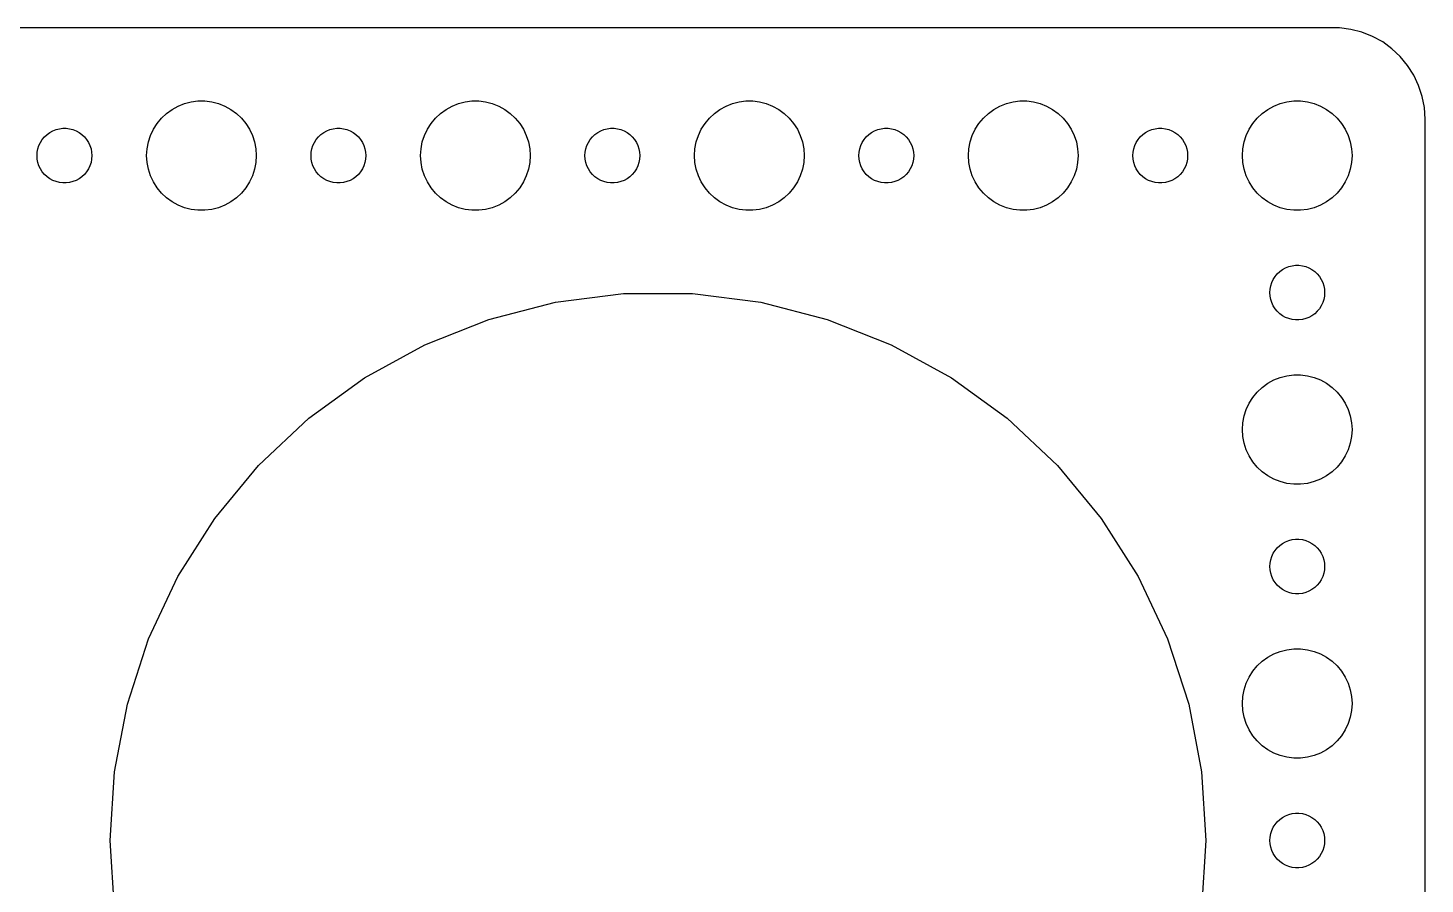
# Model space of a CAD drawing. Header units: metres. Extents: x -74 to 74, y -44 to 44.
# Drawn here: x -2 to 74.5, y -2.4 to 44.5 of the extents above; entities that cross this region are included whole.
import ezdxf

# ---------------------------------------------------------------- set-up
doc = ezdxf.new("R2010")
doc.units = ezdxf.units.M

msp = doc.modelspace()

# ---------------------------------------------------------------- linework, layer by layer
for p, q in [((69.8139, 44.4901), (-69.8139, 44.4901)), ((70.4369, 44.4114), (69.8139, 44.4901)), ((71.0451, 44.2553), (70.4369, 44.4114)), ((71.6289, 44.0241), (71.0451, 44.2553)), ((72.1791, 43.7216), (71.6289, 44.0241)), ((72.6871, 43.3526), (72.1791, 43.7216)), ((73.1448, 42.9227), (72.6871, 43.3526)), ((73.5451, 42.4389), (73.1448, 42.9227)), ((73.8815, 41.9088), (73.5451, 42.4389)), ((74.1489, 41.3406), (73.8815, 41.9088)), ((74.3429, 40.7434), (74.1489, 41.3406)), ((74.4606, 40.1267), (74.3429, 40.7434)), ((5.31308, 39.5536), (5.58772, 39.8115)), ((5.58772, 39.8115), (5.89252, 40.033)), ((5.89252, 40.033), (6.22266, 40.2145)), ((6.22266, 40.2145), (6.57294, 40.3532)), ((6.57294, 40.3532), (6.93785, 40.4469)), ((6.93785, 40.4469), (7.31161, 40.4941)), ((7.31161, 40.4941), (7.68837, 40.4941)), ((7.68837, 40.4941), (8.06213, 40.4469)), ((8.06213, 40.4469), (8.42705, 40.3532)), ((8.42705, 40.3532), (8.77733, 40.2145)), ((8.77733, 40.2145), (9.10747, 40.033)), ((9.10747, 40.033), (9.41226, 39.8115)), ((9.41226, 39.8115), (9.6869, 39.5536)), ((20.3131, 39.5536), (20.5877, 39.8115)), ((20.5877, 39.8115), (20.8925, 40.033)), ((20.8925, 40.033), (21.2227, 40.2145)), ((21.2227, 40.2145), (21.5729, 40.3532)), ((21.5729, 40.3532), (21.9379, 40.4469)), ((21.9379, 40.4469), (22.3116, 40.4941)), ((22.3116, 40.4941), (22.6884, 40.4941)), ((22.6884, 40.4941), (23.0621, 40.4469)), ((23.0621, 40.4469), (23.427, 40.3532)), ((23.427, 40.3532), (23.7773, 40.2145)), ((23.7773, 40.2145), (24.1075, 40.033)), ((24.1075, 40.033), (24.4123, 39.8115)), ((24.4123, 39.8115), (24.6869, 39.5536)), ((35.3131, 39.5536), (35.5877, 39.8115)), ((35.5877, 39.8115), (35.8925, 40.033)), ((35.8925, 40.033), (36.2227, 40.2145)), ((36.2227, 40.2145), (36.5729, 40.3532)), ((36.5729, 40.3532), (36.9379, 40.4469)), ((36.9379, 40.4469), (37.3116, 40.4941)), ((37.3116, 40.4941), (37.6884, 40.4941)), ((37.6884, 40.4941), (38.0621, 40.4469)), ((38.0621, 40.4469), (38.427, 40.3532)), ((38.427, 40.3532), (38.7773, 40.2145)), ((38.7773, 40.2145), (39.1075, 40.033)), ((39.1075, 40.033), (39.4123, 39.8115)), ((39.4123, 39.8115), (39.6869, 39.5536)), ((50.3131, 39.5536), (50.5877, 39.8115)), ((50.5877, 39.8115), (50.8925, 40.033)), ((50.8925, 40.033), (51.2227, 40.2145)), ((51.2227, 40.2145), (51.5729, 40.3532)), ((51.5729, 40.3532), (51.9379, 40.4469)), ((51.9379, 40.4469), (52.3116, 40.4941)), ((52.3116, 40.4941), (52.6884, 40.4941)), ((52.6884, 40.4941), (53.0621, 40.4469)), ((53.0621, 40.4469), (53.427, 40.3532)), ((53.427, 40.3532), (53.7773, 40.2145)), ((53.7773, 40.2145), (54.1075, 40.033)), ((54.1075, 40.033), (54.4123, 39.8115)), ((54.4123, 39.8115), (54.6869, 39.5536)), ((65.3131, 39.5536), (65.5877, 39.8115)), ((65.5877, 39.8115), (65.8925, 40.033)), ((65.8925, 40.033), (66.2227, 40.2145)), ((66.2227, 40.2145), (66.573, 40.3532)), ((66.573, 40.3532), (66.9379, 40.4469)), ((66.9379, 40.4469), (67.3116, 40.4941)), ((67.3116, 40.4941), (67.6884, 40.4941)), ((67.6884, 40.4941), (68.0621, 40.4469)), ((68.0621, 40.4469), (68.427, 40.3532)), ((68.427, 40.3532), (68.7773, 40.2145)), ((68.7773, 40.2145), (69.1075, 40.033)), ((69.1075, 40.033), (69.4123, 39.8115)), ((69.4123, 39.8115), (69.6869, 39.5536)), ((74.5, 39.5), (74.4606, 40.1267)), ((4.87108, 38.9453), (5.07294, 39.2634)), ((5.07294, 39.2634), (5.31308, 39.5536)), ((9.6869, 39.5536), (9.92705, 39.2634)), ((9.92705, 39.2634), (10.1289, 38.9453)), ((19.8711, 38.9453), (20.0729, 39.2634)), ((20.0729, 39.2634), (20.3131, 39.5536)), ((24.6869, 39.5536), (24.927, 39.2634)), ((24.927, 39.2634), (25.1289, 38.9453)), ((34.8711, 38.9453), (35.0729, 39.2634)), ((35.0729, 39.2634), (35.3131, 39.5536)), ((39.6869, 39.5536), (39.927, 39.2634)), ((39.927, 39.2634), (40.1289, 38.9453)), ((49.8711, 38.9453), (50.0729, 39.2634)), ((50.0729, 39.2634), (50.3131, 39.5536)), ((54.6869, 39.5536), (54.927, 39.2634)), ((54.927, 39.2634), (55.1289, 38.9453)), ((64.8711, 38.9453), (65.073, 39.2634)), ((65.073, 39.2634), (65.3131, 39.5536)), ((69.6869, 39.5536), (69.927, 39.2634)), ((69.927, 39.2634), (70.1289, 38.9453)), ((74.5, -39.5), (74.5, 39.5)), ((-1.31445, 38.2226), (-1.21352, 38.3817)), ((-1.21352, 38.3817), (-1.09344, 38.5268)), ((-1.09344, 38.5268), (-0.95613, 38.6558)), ((-0.95613, 38.6558), (-0.80373, 38.7665)), ((-0.80373, 38.7665), (-0.63866, 38.8572)), ((-0.63866, 38.8572), (-0.46352, 38.9266)), ((-0.46352, 38.9266), (-0.28107, 38.9734)), ((-0.28107, 38.9734), (-0.09418, 38.997)), ((-0.09418, 38.997), (0.09418, 38.997)), ((0.09418, 38.997), (0.28107, 38.9734)), ((0.28107, 38.9734), (0.46352, 38.9266)), ((0.46352, 38.9266), (0.63866, 38.8572)), ((0.63866, 38.8572), (0.80373, 38.7665)), ((0.80373, 38.7665), (0.95613, 38.6558)), ((0.95613, 38.6558), (1.09344, 38.5268)), ((1.09344, 38.5268), (1.21352, 38.3817)), ((1.21352, 38.3817), (1.31445, 38.2226)), ((4.59424, 38.2461), (4.71066, 38.6044)), ((4.71066, 38.6044), (4.87108, 38.9453)), ((10.1289, 38.9453), (10.2893, 38.6044)), ((10.2893, 38.6044), (10.4057, 38.2461)), ((13.6855, 38.2226), (13.7865, 38.3817)), ((13.7865, 38.3817), (13.9065, 38.5268)), ((13.9065, 38.5268), (14.0439, 38.6558)), ((14.0439, 38.6558), (14.1963, 38.7665)), ((14.1963, 38.7665), (14.3613, 38.8572)), ((14.3613, 38.8572), (14.5365, 38.9266)), ((14.5365, 38.9266), (14.7189, 38.9734)), ((14.7189, 38.9734), (14.9058, 38.997)), ((14.9058, 38.997), (15.0942, 38.997)), ((15.0942, 38.997), (15.2811, 38.9734)), ((15.2811, 38.9734), (15.4635, 38.9266)), ((15.4635, 38.9266), (15.6387, 38.8572)), ((15.6387, 38.8572), (15.8037, 38.7665)), ((15.8037, 38.7665), (15.9561, 38.6558)), ((15.9561, 38.6558), (16.0934, 38.5268)), ((16.0934, 38.5268), (16.2135, 38.3817)), ((16.2135, 38.3817), (16.3145, 38.2226)), ((19.5942, 38.2461), (19.7107, 38.6044)), ((19.7107, 38.6044), (19.8711, 38.9453)), ((25.1289, 38.9453), (25.2893, 38.6044)), ((25.2893, 38.6044), (25.4057, 38.2461)), ((28.6855, 38.2226), (28.7865, 38.3817)), ((28.7865, 38.3817), (28.9065, 38.5268)), ((28.9065, 38.5268), (29.0439, 38.6558)), ((29.0439, 38.6558), (29.1963, 38.7665)), ((29.1963, 38.7665), (29.3613, 38.8572)), ((29.3613, 38.8572), (29.5365, 38.9266)), ((29.5365, 38.9266), (29.7189, 38.9734)), ((29.7189, 38.9734), (29.9058, 38.997)), ((29.9058, 38.997), (30.0942, 38.997)), ((30.0942, 38.997), (30.2811, 38.9734)), ((30.2811, 38.9734), (30.4635, 38.9266)), ((30.4635, 38.9266), (30.6387, 38.8572)), ((30.6387, 38.8572), (30.8037, 38.7665)), ((30.8037, 38.7665), (30.9561, 38.6558)), ((30.9561, 38.6558), (31.0934, 38.5268)), ((31.0934, 38.5268), (31.2135, 38.3817)), ((31.2135, 38.3817), (31.3145, 38.2226)), ((34.5942, 38.2461), (34.7107, 38.6044)), ((34.7107, 38.6044), (34.8711, 38.9453)), ((40.1289, 38.9453), (40.2893, 38.6044)), ((40.2893, 38.6044), (40.4057, 38.2461)), ((43.6855, 38.2226), (43.7865, 38.3817)), ((43.7865, 38.3817), (43.9065, 38.5268)), ((43.9065, 38.5268), (44.0439, 38.6558)), ((44.0439, 38.6558), (44.1963, 38.7665)), ((44.1963, 38.7665), (44.3613, 38.8572)), ((44.3613, 38.8572), (44.5365, 38.9266)), ((44.5365, 38.9266), (44.7189, 38.9734)), ((44.7189, 38.9734), (44.9058, 38.997)), ((44.9058, 38.997), (45.0942, 38.997)), ((45.0942, 38.997), (45.2811, 38.9734)), ((45.2811, 38.9734), (45.4635, 38.9266)), ((45.4635, 38.9266), (45.6387, 38.8572)), ((45.6387, 38.8572), (45.8037, 38.7665)), ((45.8037, 38.7665), (45.9561, 38.6558)), ((45.9561, 38.6558), (46.0934, 38.5268)), ((46.0934, 38.5268), (46.2135, 38.3817)), ((46.2135, 38.3817), (46.3145, 38.2226)), ((49.5942, 38.2461), (49.7107, 38.6044)), ((49.7107, 38.6044), (49.8711, 38.9453)), ((55.1289, 38.9453), (55.2893, 38.6044)), ((55.2893, 38.6044), (55.4057, 38.2461)), ((58.6855, 38.2226), (58.7865, 38.3817)), ((58.7865, 38.3817), (58.9065, 38.5268)), ((58.9065, 38.5268), (59.0439, 38.6558)), ((59.0439, 38.6558), (59.1963, 38.7665)), ((59.1963, 38.7665), (59.3613, 38.8572)), ((59.3613, 38.8572), (59.5365, 38.9266)), ((59.5365, 38.9266), (59.7189, 38.9734)), ((59.7189, 38.9734), (59.9058, 38.997)), ((59.9058, 38.997), (60.0942, 38.997)), ((60.0942, 38.997), (60.2811, 38.9734)), ((60.2811, 38.9734), (60.4635, 38.9266)), ((60.4635, 38.9266), (60.6387, 38.8572)), ((60.6387, 38.8572), (60.8037, 38.7665)), ((60.8037, 38.7665), (60.9561, 38.6558)), ((60.9561, 38.6558), (61.0934, 38.5268)), ((61.0934, 38.5268), (61.2135, 38.3817)), ((61.2135, 38.3817), (61.3145, 38.2226)), ((64.5943, 38.2461), (64.7107, 38.6044)), ((64.7107, 38.6044), (64.8711, 38.9453)), ((70.1289, 38.9453), (70.2893, 38.6044)), ((70.2893, 38.6044), (70.4057, 38.2461)), ((-1.5, 37.5), (-1.48816, 37.688)), ((-1.48816, 37.312), (-1.5, 37.5)), ((-1.48816, 37.688), (-1.45287, 37.873)), ((-1.45287, 37.873), (-1.39465, 38.0522)), ((-1.39465, 38.0522), (-1.31445, 38.2226)), ((1.31445, 38.2226), (1.39465, 38.0522)), ((1.39465, 38.0522), (1.45287, 37.873)), ((1.45287, 37.873), (1.48816, 37.688)), ((1.48816, 37.688), (1.5, 37.5)), ((1.5, 37.5), (1.48816, 37.312)), ((4.5, 37.5), (4.52365, 37.876)), ((4.52365, 37.124), (4.5, 37.5)), ((4.52365, 37.876), (4.59424, 38.2461)), ((10.4057, 38.2461), (10.4763, 37.876)), ((10.4763, 37.876), (10.5, 37.5)), ((10.5, 37.5), (10.4763, 37.124)), ((13.5, 37.5), (13.5118, 37.688)), ((13.5118, 37.312), (13.5, 37.5)), ((13.5118, 37.688), (13.5471, 37.873)), ((13.5471, 37.873), (13.6053, 38.0522)), ((13.6053, 38.0522), (13.6855, 38.2226)), ((16.3145, 38.2226), (16.3947, 38.0522)), ((16.3947, 38.0522), (16.4529, 37.873)), ((16.4529, 37.873), (16.4882, 37.688)), ((16.4882, 37.688), (16.5, 37.5)), ((16.5, 37.5), (16.4882, 37.312)), ((19.5, 37.5), (19.5237, 37.876)), ((19.5237, 37.124), (19.5, 37.5)), ((19.5237, 37.876), (19.5942, 38.2461)), ((25.4057, 38.2461), (25.4763, 37.876)), ((25.4763, 37.876), (25.5, 37.5)), ((25.5, 37.5), (25.4763, 37.124)), ((28.5, 37.5), (28.5118, 37.688)), ((28.5118, 37.312), (28.5, 37.5)), ((28.5118, 37.688), (28.5471, 37.873)), ((28.5471, 37.873), (28.6053, 38.0522)), ((28.6053, 38.0522), (28.6855, 38.2226)), ((31.3145, 38.2226), (31.3947, 38.0522)), ((31.3947, 38.0522), (31.4529, 37.873)), ((31.4529, 37.873), (31.4882, 37.688)), ((31.4882, 37.688), (31.5, 37.5)), ((31.5, 37.5), (31.4882, 37.312)), ((34.5, 37.5), (34.5237, 37.876)), ((34.5237, 37.124), (34.5, 37.5)), ((34.5237, 37.876), (34.5942, 38.2461)), ((40.4057, 38.2461), (40.4763, 37.876)), ((40.4763, 37.876), (40.5, 37.5)), ((40.5, 37.5), (40.4763, 37.124)), ((43.5, 37.5), (43.5118, 37.688)), ((43.5118, 37.312), (43.5, 37.5)), ((43.5118, 37.688), (43.5471, 37.873)), ((43.5471, 37.873), (43.6053, 38.0522)), ((43.6053, 38.0522), (43.6855, 38.2226)), ((46.3145, 38.2226), (46.3947, 38.0522)), ((46.3947, 38.0522), (46.4529, 37.873)), ((46.4529, 37.873), (46.4882, 37.688)), ((46.4882, 37.688), (46.5, 37.5)), ((46.5, 37.5), (46.4882, 37.312)), ((49.5, 37.5), (49.5237, 37.876)), ((49.5237, 37.124), (49.5, 37.5)), ((49.5237, 37.876), (49.5942, 38.2461)), ((55.4057, 38.2461), (55.4763, 37.876)), ((55.4763, 37.876), (55.5, 37.5)), ((55.5, 37.5), (55.4763, 37.124)), ((58.5, 37.5), (58.5118, 37.688)), ((58.5118, 37.312), (58.5, 37.5)), ((58.5118, 37.688), (58.5471, 37.873)), ((58.5471, 37.873), (58.6053, 38.0522)), ((58.6053, 38.0522), (58.6855, 38.2226)), ((61.3145, 38.2226), (61.3947, 38.0522)), ((61.3947, 38.0522), (61.4529, 37.873)), ((61.4529, 37.873), (61.4882, 37.688)), ((61.4882, 37.688), (61.5, 37.5)), ((61.5, 37.5), (61.4882, 37.312)), ((64.5, 37.5), (64.5237, 37.876)), ((64.5237, 37.124), (64.5, 37.5)), ((64.5237, 37.876), (64.5943, 38.2461)), ((70.4057, 38.2461), (70.4763, 37.876)), ((70.4763, 37.876), (70.5, 37.5)), ((70.5, 37.5), (70.4763, 37.124)), ((-1.45287, 37.127), (-1.48816, 37.312)), ((-1.39465, 36.9478), (-1.45287, 37.127)), ((-1.31445, 36.7774), (-1.39465, 36.9478)), ((-1.21352, 36.6183), (-1.31445, 36.7774)), ((1.31445, 36.7774), (1.21352, 36.6183)), ((1.39465, 36.9478), (1.31445, 36.7774)), ((1.45287, 37.127), (1.39465, 36.9478)), ((1.48816, 37.312), (1.45287, 37.127)), ((4.59424, 36.7539), (4.52365, 37.124)), ((4.71066, 36.3956), (4.59424, 36.7539)), ((10.4057, 36.7539), (10.2893, 36.3956)), ((10.4763, 37.124), (10.4057, 36.7539)), ((13.5471, 37.127), (13.5118, 37.312)), ((13.6053, 36.9478), (13.5471, 37.127)), ((13.6855, 36.7774), (13.6053, 36.9478)), ((13.7865, 36.6183), (13.6855, 36.7774)), ((16.3145, 36.7774), (16.2135, 36.6183)), ((16.3947, 36.9478), (16.3145, 36.7774)), ((16.4529, 37.127), (16.3947, 36.9478)), ((16.4882, 37.312), (16.4529, 37.127)), ((19.5942, 36.7539), (19.5237, 37.124)), ((19.7107, 36.3956), (19.5942, 36.7539)), ((25.4057, 36.7539), (25.2893, 36.3956)), ((25.4763, 37.124), (25.4057, 36.7539)), ((28.5471, 37.127), (28.5118, 37.312)), ((28.6053, 36.9478), (28.5471, 37.127)), ((28.6855, 36.7774), (28.6053, 36.9478)), ((28.7865, 36.6183), (28.6855, 36.7774)), ((31.3145, 36.7774), (31.2135, 36.6183)), ((31.3947, 36.9478), (31.3145, 36.7774)), ((31.4529, 37.127), (31.3947, 36.9478)), ((31.4882, 37.312), (31.4529, 37.127)), ((34.5942, 36.7539), (34.5237, 37.124)), ((34.7107, 36.3956), (34.5942, 36.7539)), ((40.4057, 36.7539), (40.2893, 36.3956)), ((40.4763, 37.124), (40.4057, 36.7539)), ((43.5471, 37.127), (43.5118, 37.312)), ((43.6053, 36.9478), (43.5471, 37.127)), ((43.6855, 36.7774), (43.6053, 36.9478)), ((43.7865, 36.6183), (43.6855, 36.7774)), ((46.3145, 36.7774), (46.2135, 36.6183)), ((46.3947, 36.9478), (46.3145, 36.7774)), ((46.4529, 37.127), (46.3947, 36.9478)), ((46.4882, 37.312), (46.4529, 37.127)), ((49.5942, 36.7539), (49.5237, 37.124)), ((49.7107, 36.3956), (49.5942, 36.7539)), ((55.4057, 36.7539), (55.2893, 36.3956)), ((55.4763, 37.124), (55.4057, 36.7539)), ((58.5471, 37.127), (58.5118, 37.312)), ((58.6053, 36.9478), (58.5471, 37.127)), ((58.6855, 36.7774), (58.6053, 36.9478)), ((58.7865, 36.6183), (58.6855, 36.7774)), ((61.3145, 36.7774), (61.2135, 36.6183)), ((61.3947, 36.9478), (61.3145, 36.7774)), ((61.4529, 37.127), (61.3947, 36.9478)), ((61.4882, 37.312), (61.4529, 37.127)), ((64.5943, 36.7539), (64.5237, 37.124)), ((64.7107, 36.3956), (64.5943, 36.7539)), ((70.4057, 36.7539), (70.2893, 36.3956)), ((70.4763, 37.124), (70.4057, 36.7539)), ((-1.09344, 36.4732), (-1.21352, 36.6183)), ((-0.95613, 36.3442), (-1.09344, 36.4732)), ((-0.80373, 36.2335), (-0.95613, 36.3442)), ((-0.63866, 36.1428), (-0.80373, 36.2335)), ((-0.46352, 36.0734), (-0.63866, 36.1428)), ((-0.28107, 36.0266), (-0.46352, 36.0734)), ((-0.09418, 36.003), (-0.28107, 36.0266)), ((0.09418, 36.003), (-0.09418, 36.003)), ((0.28107, 36.0266), (0.09418, 36.003)), ((0.46352, 36.0734), (0.28107, 36.0266)), ((0.63866, 36.1428), (0.46352, 36.0734)), ((0.80373, 36.2335), (0.63866, 36.1428)), ((0.95613, 36.3442), (0.80373, 36.2335)), ((1.09344, 36.4732), (0.95613, 36.3442)), ((1.21352, 36.6183), (1.09344, 36.4732)), ((4.87108, 36.0547), (4.71066, 36.3956)), ((5.07294, 35.7366), (4.87108, 36.0547)), ((10.1289, 36.0547), (9.92705, 35.7366)), ((10.2893, 36.3956), (10.1289, 36.0547)), ((13.9065, 36.4732), (13.7865, 36.6183)), ((14.0439, 36.3442), (13.9065, 36.4732)), ((14.1963, 36.2335), (14.0439, 36.3442)), ((14.3613, 36.1428), (14.1963, 36.2335)), ((14.5365, 36.0734), (14.3613, 36.1428)), ((14.7189, 36.0266), (14.5365, 36.0734)), ((14.9058, 36.003), (14.7189, 36.0266)), ((15.0942, 36.003), (14.9058, 36.003)), ((15.2811, 36.0266), (15.0942, 36.003)), ((15.4635, 36.0734), (15.2811, 36.0266)), ((15.6387, 36.1428), (15.4635, 36.0734)), ((15.8037, 36.2335), (15.6387, 36.1428)), ((15.9561, 36.3442), (15.8037, 36.2335)), ((16.0934, 36.4732), (15.9561, 36.3442)), ((16.2135, 36.6183), (16.0934, 36.4732)), ((19.8711, 36.0547), (19.7107, 36.3956)), ((20.0729, 35.7366), (19.8711, 36.0547)), ((25.1289, 36.0547), (24.927, 35.7366)), ((25.2893, 36.3956), (25.1289, 36.0547)), ((28.9065, 36.4732), (28.7865, 36.6183)), ((29.0439, 36.3442), (28.9065, 36.4732)), ((29.1963, 36.2335), (29.0439, 36.3442)), ((29.3613, 36.1428), (29.1963, 36.2335)), ((29.5365, 36.0734), (29.3613, 36.1428)), ((29.7189, 36.0266), (29.5365, 36.0734)), ((29.9058, 36.003), (29.7189, 36.0266)), ((30.0942, 36.003), (29.9058, 36.003)), ((30.2811, 36.0266), (30.0942, 36.003)), ((30.4635, 36.0734), (30.2811, 36.0266)), ((30.6387, 36.1428), (30.4635, 36.0734)), ((30.8037, 36.2335), (30.6387, 36.1428)), ((30.9561, 36.3442), (30.8037, 36.2335)), ((31.0934, 36.4732), (30.9561, 36.3442)), ((31.2135, 36.6183), (31.0934, 36.4732)), ((34.8711, 36.0547), (34.7107, 36.3956)), ((35.0729, 35.7366), (34.8711, 36.0547)), ((40.1289, 36.0547), (39.927, 35.7366)), ((40.2893, 36.3956), (40.1289, 36.0547)), ((43.9065, 36.4732), (43.7865, 36.6183)), ((44.0439, 36.3442), (43.9065, 36.4732)), ((44.1963, 36.2335), (44.0439, 36.3442)), ((44.3613, 36.1428), (44.1963, 36.2335)), ((44.5365, 36.0734), (44.3613, 36.1428)), ((44.7189, 36.0266), (44.5365, 36.0734)), ((44.9058, 36.003), (44.7189, 36.0266)), ((45.0942, 36.003), (44.9058, 36.003)), ((45.2811, 36.0266), (45.0942, 36.003)), ((45.4635, 36.0734), (45.2811, 36.0266)), ((45.6387, 36.1428), (45.4635, 36.0734)), ((45.8037, 36.2335), (45.6387, 36.1428)), ((45.9561, 36.3442), (45.8037, 36.2335)), ((46.0934, 36.4732), (45.9561, 36.3442)), ((46.2135, 36.6183), (46.0934, 36.4732)), ((49.8711, 36.0547), (49.7107, 36.3956)), ((50.0729, 35.7366), (49.8711, 36.0547)), ((55.1289, 36.0547), (54.927, 35.7366)), ((55.2893, 36.3956), (55.1289, 36.0547)), ((58.9065, 36.4732), (58.7865, 36.6183)), ((59.0439, 36.3442), (58.9065, 36.4732)), ((59.1963, 36.2335), (59.0439, 36.3442)), ((59.3613, 36.1428), (59.1963, 36.2335)), ((59.5365, 36.0734), (59.3613, 36.1428)), ((59.7189, 36.0266), (59.5365, 36.0734)), ((59.9058, 36.003), (59.7189, 36.0266)), ((60.0942, 36.003), (59.9058, 36.003)), ((60.2811, 36.0266), (60.0942, 36.003)), ((60.4635, 36.0734), (60.2811, 36.0266)), ((60.6387, 36.1428), (60.4635, 36.0734)), ((60.8037, 36.2335), (60.6387, 36.1428)), ((60.9561, 36.3442), (60.8037, 36.2335)), ((61.0934, 36.4732), (60.9561, 36.3442)), ((61.2135, 36.6183), (61.0934, 36.4732)), ((64.8711, 36.0547), (64.7107, 36.3956)), ((65.073, 35.7366), (64.8711, 36.0547)), ((70.1289, 36.0547), (69.927, 35.7366)), ((70.2893, 36.3956), (70.1289, 36.0547)), ((5.31308, 35.4464), (5.07294, 35.7366)), ((5.58772, 35.1885), (5.31308, 35.4464)), ((9.6869, 35.4464), (9.41226, 35.1885)), ((9.92705, 35.7366), (9.6869, 35.4464)), ((20.3131, 35.4464), (20.0729, 35.7366)), ((20.5877, 35.1885), (20.3131, 35.4464)), ((24.6869, 35.4464), (24.4123, 35.1885)), ((24.927, 35.7366), (24.6869, 35.4464)), ((35.3131, 35.4464), (35.0729, 35.7366)), ((35.5877, 35.1885), (35.3131, 35.4464)), ((39.6869, 35.4464), (39.4123, 35.1885)), ((39.927, 35.7366), (39.6869, 35.4464)), ((50.3131, 35.4464), (50.0729, 35.7366)), ((50.5877, 35.1885), (50.3131, 35.4464)), ((54.6869, 35.4464), (54.4123, 35.1885)), ((54.927, 35.7366), (54.6869, 35.4464)), ((65.3131, 35.4464), (65.073, 35.7366)), ((65.5877, 35.1885), (65.3131, 35.4464)), ((69.6869, 35.4464), (69.4123, 35.1885)), ((69.927, 35.7366), (69.6869, 35.4464)), ((5.89252, 34.967), (5.58772, 35.1885)), ((6.22266, 34.7855), (5.89252, 34.967)), ((6.57294, 34.6468), (6.22266, 34.7855)), ((6.93785, 34.5531), (6.57294, 34.6468)), ((7.31161, 34.5059), (6.93785, 34.5531)), ((7.68837, 34.5059), (7.31161, 34.5059)), ((8.06213, 34.5531), (7.68837, 34.5059)), ((8.42705, 34.6468), (8.06213, 34.5531)), ((8.77733, 34.7855), (8.42705, 34.6468)), ((9.10747, 34.967), (8.77733, 34.7855)), ((9.41226, 35.1885), (9.10747, 34.967)), ((20.8925, 34.967), (20.5877, 35.1885)), ((21.2227, 34.7855), (20.8925, 34.967)), ((21.5729, 34.6468), (21.2227, 34.7855)), ((21.9379, 34.5531), (21.5729, 34.6468)), ((22.3116, 34.5059), (21.9379, 34.5531)), ((22.6884, 34.5059), (22.3116, 34.5059)), ((23.0621, 34.5531), (22.6884, 34.5059)), ((23.427, 34.6468), (23.0621, 34.5531)), ((23.7773, 34.7855), (23.427, 34.6468)), ((24.1075, 34.967), (23.7773, 34.7855)), ((24.4123, 35.1885), (24.1075, 34.967)), ((35.8925, 34.967), (35.5877, 35.1885)), ((36.2227, 34.7855), (35.8925, 34.967)), ((36.5729, 34.6468), (36.2227, 34.7855)), ((36.9379, 34.5531), (36.5729, 34.6468)), ((37.3116, 34.5059), (36.9379, 34.5531)), ((37.6884, 34.5059), (37.3116, 34.5059)), ((38.0621, 34.5531), (37.6884, 34.5059)), ((38.427, 34.6468), (38.0621, 34.5531)), ((38.7773, 34.7855), (38.427, 34.6468)), ((39.1075, 34.967), (38.7773, 34.7855)), ((39.4123, 35.1885), (39.1075, 34.967)), ((50.8925, 34.967), (50.5877, 35.1885)), ((51.2227, 34.7855), (50.8925, 34.967)), ((51.5729, 34.6468), (51.2227, 34.7855)), ((51.9379, 34.5531), (51.5729, 34.6468)), ((52.3116, 34.5059), (51.9379, 34.5531)), ((52.6884, 34.5059), (52.3116, 34.5059)), ((53.0621, 34.5531), (52.6884, 34.5059)), ((53.427, 34.6468), (53.0621, 34.5531)), ((53.7773, 34.7855), (53.427, 34.6468)), ((54.1075, 34.967), (53.7773, 34.7855)), ((54.4123, 35.1885), (54.1075, 34.967)), ((65.8925, 34.967), (65.5877, 35.1885)), ((66.2227, 34.7855), (65.8925, 34.967)), ((66.573, 34.6468), (66.2227, 34.7855)), ((66.9379, 34.5531), (66.573, 34.6468)), ((67.3116, 34.5059), (66.9379, 34.5531)), ((67.6884, 34.5059), (67.3116, 34.5059)), ((68.0621, 34.5531), (67.6884, 34.5059)), ((68.427, 34.6468), (68.0621, 34.5531)), ((68.7773, 34.7855), (68.427, 34.6468)), ((69.1075, 34.967), (68.7773, 34.7855)), ((69.4123, 35.1885), (69.1075, 34.967)), ((66.8613, 31.3572), (67.0365, 31.4266)), ((67.0365, 31.4266), (67.2189, 31.4734)), ((67.2189, 31.4734), (67.4058, 31.497)), ((67.4058, 31.497), (67.5942, 31.497)), ((67.5942, 31.497), (67.7811, 31.4734)), ((67.7811, 31.4734), (67.9635, 31.4266)), ((67.9635, 31.4266), (68.1387, 31.3572)), ((66.1053, 30.5522), (66.1855, 30.7226)), ((66.1855, 30.7226), (66.2865, 30.8817)), ((66.2865, 30.8817), (66.4065, 31.0268)), ((66.4065, 31.0268), (66.5439, 31.1558)), ((66.5439, 31.1558), (66.6963, 31.2665)), ((66.6963, 31.2665), (66.8613, 31.3572)), ((68.1387, 31.3572), (68.3037, 31.2665)), ((68.3037, 31.2665), (68.4561, 31.1558)), ((68.4561, 31.1558), (68.5934, 31.0268)), ((68.5934, 31.0268), (68.7135, 30.8817)), ((68.7135, 30.8817), (68.8145, 30.7226)), ((68.8145, 30.7226), (68.8947, 30.5522)), ((26.8786, 29.4686), (30.6163, 29.9408)), ((30.6163, 29.9408), (34.3837, 29.9408)), ((34.3837, 29.9408), (38.1214, 29.4686)), ((66, 30), (66.0118, 30.188)), ((66.0118, 29.812), (66, 30)), ((66.0118, 30.188), (66.0471, 30.373)), ((66.0471, 30.373), (66.1053, 30.5522)), ((68.8947, 30.5522), (68.9529, 30.373)), ((68.9529, 30.373), (68.9882, 30.188)), ((68.9882, 30.188), (69, 30)), ((69, 30), (68.9882, 29.812)), ((23.2295, 28.5317), (26.8786, 29.4686)), ((38.1214, 29.4686), (41.7705, 28.5317)), ((66.0471, 29.627), (66.0118, 29.812)), ((66.1053, 29.4478), (66.0471, 29.627)), ((66.1855, 29.2774), (66.1053, 29.4478)), ((66.2865, 29.1183), (66.1855, 29.2774)), ((66.4065, 28.9732), (66.2865, 29.1183)), ((68.7135, 29.1183), (68.5934, 28.9732)), ((68.8145, 29.2774), (68.7135, 29.1183)), ((68.8947, 29.4478), (68.8145, 29.2774)), ((68.9529, 29.627), (68.8947, 29.4478)), ((68.9882, 29.812), (68.9529, 29.627)), ((19.7266, 27.1448), (23.2295, 28.5317)), ((41.7705, 28.5317), (45.2734, 27.1448)), ((66.5439, 28.8442), (66.4065, 28.9732)), ((66.6963, 28.7335), (66.5439, 28.8442)), ((66.8613, 28.6427), (66.6963, 28.7335)), ((67.0365, 28.5734), (66.8613, 28.6427)), ((67.2189, 28.5266), (67.0365, 28.5734)), ((67.4058, 28.503), (67.2189, 28.5266)), ((67.5942, 28.503), (67.4058, 28.503)), ((67.7811, 28.5266), (67.5942, 28.503)), ((67.9635, 28.5734), (67.7811, 28.5266)), ((68.1387, 28.6427), (67.9635, 28.5734)), ((68.3037, 28.7335), (68.1387, 28.6427)), ((68.4561, 28.8442), (68.3037, 28.7335)), ((68.5934, 28.9732), (68.4561, 28.8442)), ((16.4252, 25.3298), (19.7266, 27.1448)), ((45.2734, 27.1448), (48.5748, 25.3298)), ((13.3773, 23.1154), (16.4252, 25.3298)), ((48.5748, 25.3298), (51.6227, 23.1154)), ((66.2227, 25.2145), (66.573, 25.3532)), ((66.573, 25.3532), (66.9379, 25.4469)), ((66.9379, 25.4469), (67.3116, 25.4941)), ((67.3116, 25.4941), (67.6884, 25.4941)), ((67.6884, 25.4941), (68.0621, 25.4469)), ((68.0621, 25.4469), (68.427, 25.3532)), ((68.427, 25.3532), (68.7773, 25.2145)), ((65.073, 24.2634), (65.3131, 24.5536)), ((65.3131, 24.5536), (65.5877, 24.8115)), ((65.5877, 24.8115), (65.8925, 25.033)), ((65.8925, 25.033), (66.2227, 25.2145)), ((68.7773, 25.2145), (69.1075, 25.033)), ((69.1075, 25.033), (69.4123, 24.8115)), ((69.4123, 24.8115), (69.6869, 24.5536)), ((69.6869, 24.5536), (69.927, 24.2634)), ((64.7107, 23.6044), (64.8711, 23.9453)), ((64.8711, 23.9453), (65.073, 24.2634)), ((69.927, 24.2634), (70.1289, 23.9453)), ((70.1289, 23.9453), (70.2893, 23.6044)), ((10.6309, 20.5364), (13.3773, 23.1154)), ((51.6227, 23.1154), (54.369, 20.5364)), ((64.5237, 22.876), (64.5943, 23.2461)), ((64.5943, 23.2461), (64.7107, 23.6044)), ((70.2893, 23.6044), (70.4057, 23.2461)), ((70.4057, 23.2461), (70.4763, 22.876)), ((64.5, 22.5), (64.5237, 22.876)), ((64.5237, 22.124), (64.5, 22.5)), ((70.4763, 22.876), (70.5, 22.5)), ((70.5, 22.5), (70.4763, 22.124)), ((64.5943, 21.7539), (64.5237, 22.124)), ((64.7107, 21.3956), (64.5943, 21.7539)), ((70.4057, 21.7539), (70.2893, 21.3956)), ((70.4763, 22.124), (70.4057, 21.7539)), ((64.8711, 21.0547), (64.7107, 21.3956)), ((65.073, 20.7366), (64.8711, 21.0547)), ((65.3131, 20.4464), (65.073, 20.7366)), ((69.927, 20.7366), (69.6869, 20.4464)), ((70.1289, 21.0547), (69.927, 20.7366)), ((70.2893, 21.3956), (70.1289, 21.0547)), ((8.22948, 17.6335), (10.6309, 20.5364)), ((54.369, 20.5364), (56.7705, 17.6335)), ((65.5877, 20.1884), (65.3131, 20.4464)), ((65.8925, 19.967), (65.5877, 20.1884)), ((66.2227, 19.7855), (65.8925, 19.967)), ((69.1075, 19.967), (68.7773, 19.7855)), ((69.4123, 20.1884), (69.1075, 19.967)), ((69.6869, 20.4464), (69.4123, 20.1884)), ((66.573, 19.6468), (66.2227, 19.7855)), ((66.9379, 19.5531), (66.573, 19.6468)), ((67.3116, 19.5059), (66.9379, 19.5531)), ((67.6884, 19.5059), (67.3116, 19.5059)), ((68.0621, 19.5531), (67.6884, 19.5059)), ((68.427, 19.6468), (68.0621, 19.5531)), ((68.7773, 19.7855), (68.427, 19.6468)), ((6.21078, 14.4526), (8.22948, 17.6335)), ((56.7705, 17.6335), (58.7892, 14.4526)), ((66.4065, 16.0268), (66.5439, 16.1558)), ((66.5439, 16.1558), (66.6963, 16.2665)), ((66.6963, 16.2665), (66.8613, 16.3572)), ((66.8613, 16.3572), (67.0365, 16.4266)), ((67.0365, 16.4266), (67.2189, 16.4734)), ((67.2189, 16.4734), (67.4058, 16.497)), ((67.4058, 16.497), (67.5942, 16.497)), ((67.5942, 16.497), (67.7811, 16.4734)), ((67.7811, 16.4734), (67.9635, 16.4266)), ((67.9635, 16.4266), (68.1387, 16.3572)), ((68.1387, 16.3572), (68.3037, 16.2665)), ((68.3037, 16.2665), (68.4561, 16.1558)), ((68.4561, 16.1558), (68.5934, 16.0268)), ((66.0118, 15.188), (66.0471, 15.373)), ((66.0471, 15.373), (66.1053, 15.5522)), ((66.1053, 15.5522), (66.1855, 15.7226)), ((66.1855, 15.7226), (66.2865, 15.8817)), ((66.2865, 15.8817), (66.4065, 16.0268)), ((68.5934, 16.0268), (68.7135, 15.8817)), ((68.7135, 15.8817), (68.8145, 15.7226)), ((68.8145, 15.7226), (68.8947, 15.5522)), ((68.8947, 15.5522), (68.9529, 15.373)), ((68.9529, 15.373), (68.9882, 15.188)), ((66, 15), (66.0118, 15.188)), ((66.0118, 14.812), (66, 15)), ((66.0471, 14.627), (66.0118, 14.812)), ((66.1053, 14.4478), (66.0471, 14.627)), ((68.9529, 14.627), (68.8947, 14.4478)), ((68.9882, 14.812), (68.9529, 14.627)), ((68.9882, 15.188), (69, 15)), ((69, 15), (68.9882, 14.812)), ((4.6067, 11.0437), (6.21078, 14.4526)), ((58.7892, 14.4526), (60.3933, 11.0437)), ((66.1855, 14.2774), (66.1053, 14.4478)), ((66.2865, 14.1183), (66.1855, 14.2774)), ((66.4065, 13.9732), (66.2865, 14.1183)), ((66.5439, 13.8442), (66.4065, 13.9732)), ((66.6963, 13.7335), (66.5439, 13.8442)), ((68.4561, 13.8442), (68.3037, 13.7335)), ((68.5934, 13.9732), (68.4561, 13.8442)), ((68.7135, 14.1183), (68.5934, 13.9732)), ((68.8145, 14.2774), (68.7135, 14.1183)), ((68.8947, 14.4478), (68.8145, 14.2774)), ((66.8613, 13.6427), (66.6963, 13.7335)), ((67.0365, 13.5734), (66.8613, 13.6427)), ((67.2189, 13.5266), (67.0365, 13.5734)), ((67.4058, 13.5029), (67.2189, 13.5266)), ((67.5942, 13.5029), (67.4058, 13.5029)), ((67.7811, 13.5266), (67.5942, 13.5029)), ((67.9635, 13.5734), (67.7811, 13.5266)), ((68.1387, 13.6427), (67.9635, 13.5734)), ((68.3037, 13.7335), (68.1387, 13.6427)), ((3.4425, 7.46069), (4.6067, 11.0437)), ((60.3933, 11.0437), (61.5575, 7.46069)), ((65.5877, 9.81154), (65.8925, 10.033)), ((65.8925, 10.033), (66.2227, 10.2145)), ((66.2227, 10.2145), (66.573, 10.3532)), ((66.573, 10.3532), (66.9379, 10.4469)), ((66.9379, 10.4469), (67.3116, 10.4941)), ((67.3116, 10.4941), (67.6884, 10.4941)), ((67.6884, 10.4941), (68.0621, 10.4469)), ((68.0621, 10.4469), (68.427, 10.3532)), ((68.427, 10.3532), (68.7773, 10.2145)), ((68.7773, 10.2145), (69.1075, 10.033)), ((69.1075, 10.033), (69.4123, 9.81154)), ((64.8711, 8.94525), (65.073, 9.26335)), ((65.073, 9.26335), (65.3131, 9.55363)), ((65.3131, 9.55363), (65.5877, 9.81154)), ((69.4123, 9.81154), (69.6869, 9.55363)), ((69.6869, 9.55363), (69.927, 9.26335)), ((69.927, 9.26335), (70.1289, 8.94525)), ((64.5943, 8.24606), (64.7107, 8.60437)), ((64.7107, 8.60437), (64.8711, 8.94525)), ((70.1289, 8.94525), (70.2893, 8.60437)), ((70.2893, 8.60437), (70.4057, 8.24606)), ((64.5, 7.5), (64.5237, 7.87599)), ((64.5237, 7.87599), (64.5943, 8.24606)), ((70.4057, 8.24606), (70.4763, 7.87599)), ((70.4763, 7.87599), (70.5, 7.5)), ((2.73656, 3.75999), (3.4425, 7.46069)), ((61.5575, 7.46069), (62.2634, 3.75999)), ((64.5237, 7.12399), (64.5, 7.5)), ((64.5943, 6.75392), (64.5237, 7.12399)), ((70.4763, 7.12399), (70.4057, 6.75392)), ((70.5, 7.5), (70.4763, 7.12399)), ((64.7107, 6.39561), (64.5943, 6.75392)), ((64.8711, 6.05473), (64.7107, 6.39561)), ((70.2893, 6.39561), (70.1289, 6.05473)), ((70.4057, 6.75392), (70.2893, 6.39561)), ((65.073, 5.73663), (64.8711, 6.05473)), ((65.3131, 5.44635), (65.073, 5.73663)), ((65.5877, 5.18845), (65.3131, 5.44635)), ((69.6869, 5.44635), (69.4123, 5.18845)), ((69.927, 5.73663), (69.6869, 5.44635)), ((70.1289, 6.05473), (69.927, 5.73663)), ((65.8925, 4.96701), (65.5877, 5.18845)), ((66.2227, 4.78551), (65.8925, 4.96701)), ((66.573, 4.64682), (66.2227, 4.78551)), ((66.9379, 4.55313), (66.573, 4.64682)), ((68.427, 4.64682), (68.0621, 4.55313)), ((68.7773, 4.78551), (68.427, 4.64682)), ((69.1075, 4.96701), (68.7773, 4.78551)), ((69.4123, 5.18845), (69.1075, 4.96701)), ((67.3116, 4.50591), (66.9379, 4.55313)), ((67.6884, 4.50591), (67.3116, 4.50591)), ((68.0621, 4.55313), (67.6884, 4.50591)), ((2.5, 0), (2.73656, 3.75999)), ((62.2634, 3.75999), (62.5, 0)), ((66.1855, 0.72263), (66.2865, 0.88167)), ((66.2865, 0.88167), (66.4065, 1.02681)), ((66.4065, 1.02681), (66.5439, 1.15576)), ((66.5439, 1.15576), (66.6963, 1.26648)), ((66.6963, 1.26648), (66.8613, 1.35724)), ((66.8613, 1.35724), (67.0365, 1.42657)), ((67.0365, 1.42657), (67.2189, 1.47342)), ((67.2189, 1.47342), (67.4058, 1.49704)), ((67.4058, 1.49704), (67.5942, 1.49704)), ((67.5942, 1.49704), (67.7811, 1.47342)), ((67.7811, 1.47342), (67.9635, 1.42657)), ((67.9635, 1.42657), (68.1387, 1.35724)), ((68.1387, 1.35724), (68.3037, 1.26648)), ((68.3037, 1.26648), (68.4561, 1.15576)), ((68.4561, 1.15576), (68.5934, 1.02681)), ((68.5934, 1.02681), (68.7135, 0.88167)), ((68.7135, 0.88167), (68.8145, 0.72263)), ((2.73656, -3.75999), (2.5, 0)), ((62.5, 0), (62.2634, -3.75999)), ((66, 0), (66.0118, 0.18799)), ((66.0118, -0.18799), (66, 0)), ((66.0118, 0.18799), (66.0471, 0.37303)), ((66.0471, 0.37303), (66.1053, 0.55219)), ((66.1053, 0.55219), (66.1855, 0.72263)), ((68.8145, 0.72263), (68.8947, 0.55219)), ((68.8947, 0.55219), (68.9529, 0.37303)), ((68.9529, 0.37303), (68.9882, 0.18799)), ((68.9882, 0.18799), (69, 0)), ((69, 0), (68.9882, -0.18799)), ((66.0471, -0.37303), (66.0118, -0.18799)), ((66.1053, -0.55219), (66.0471, -0.37303)), ((66.1855, -0.72263), (66.1053, -0.55219)), ((66.2865, -0.88167), (66.1855, -0.72263)), ((68.8145, -0.72263), (68.7135, -0.88167)), ((68.8947, -0.55219), (68.8145, -0.72263)), ((68.9529, -0.37303), (68.8947, -0.55219)), ((68.9882, -0.18799), (68.9529, -0.37303)), ((66.4065, -1.02681), (66.2865, -0.88167)), ((66.5439, -1.15576), (66.4065, -1.02681)), ((66.6963, -1.26648), (66.5439, -1.15576)), ((66.8613, -1.35724), (66.6963, -1.26648)), ((67.0365, -1.42657), (66.8613, -1.35724)), ((67.2189, -1.47342), (67.0365, -1.42657)), ((67.4058, -1.49704), (67.2189, -1.47342)), ((67.5942, -1.49704), (67.4058, -1.49704)), ((67.7811, -1.47342), (67.5942, -1.49704)), ((67.9635, -1.42657), (67.7811, -1.47342)), ((68.1387, -1.35724), (67.9635, -1.42657)), ((68.3037, -1.26648), (68.1387, -1.35724)), ((68.4561, -1.15576), (68.3037, -1.26648)), ((68.5934, -1.02681), (68.4561, -1.15576)), ((68.7135, -0.88167), (68.5934, -1.02681))]:
    msp.add_line(p, q)

doc.saveas('drawing.dxf')
